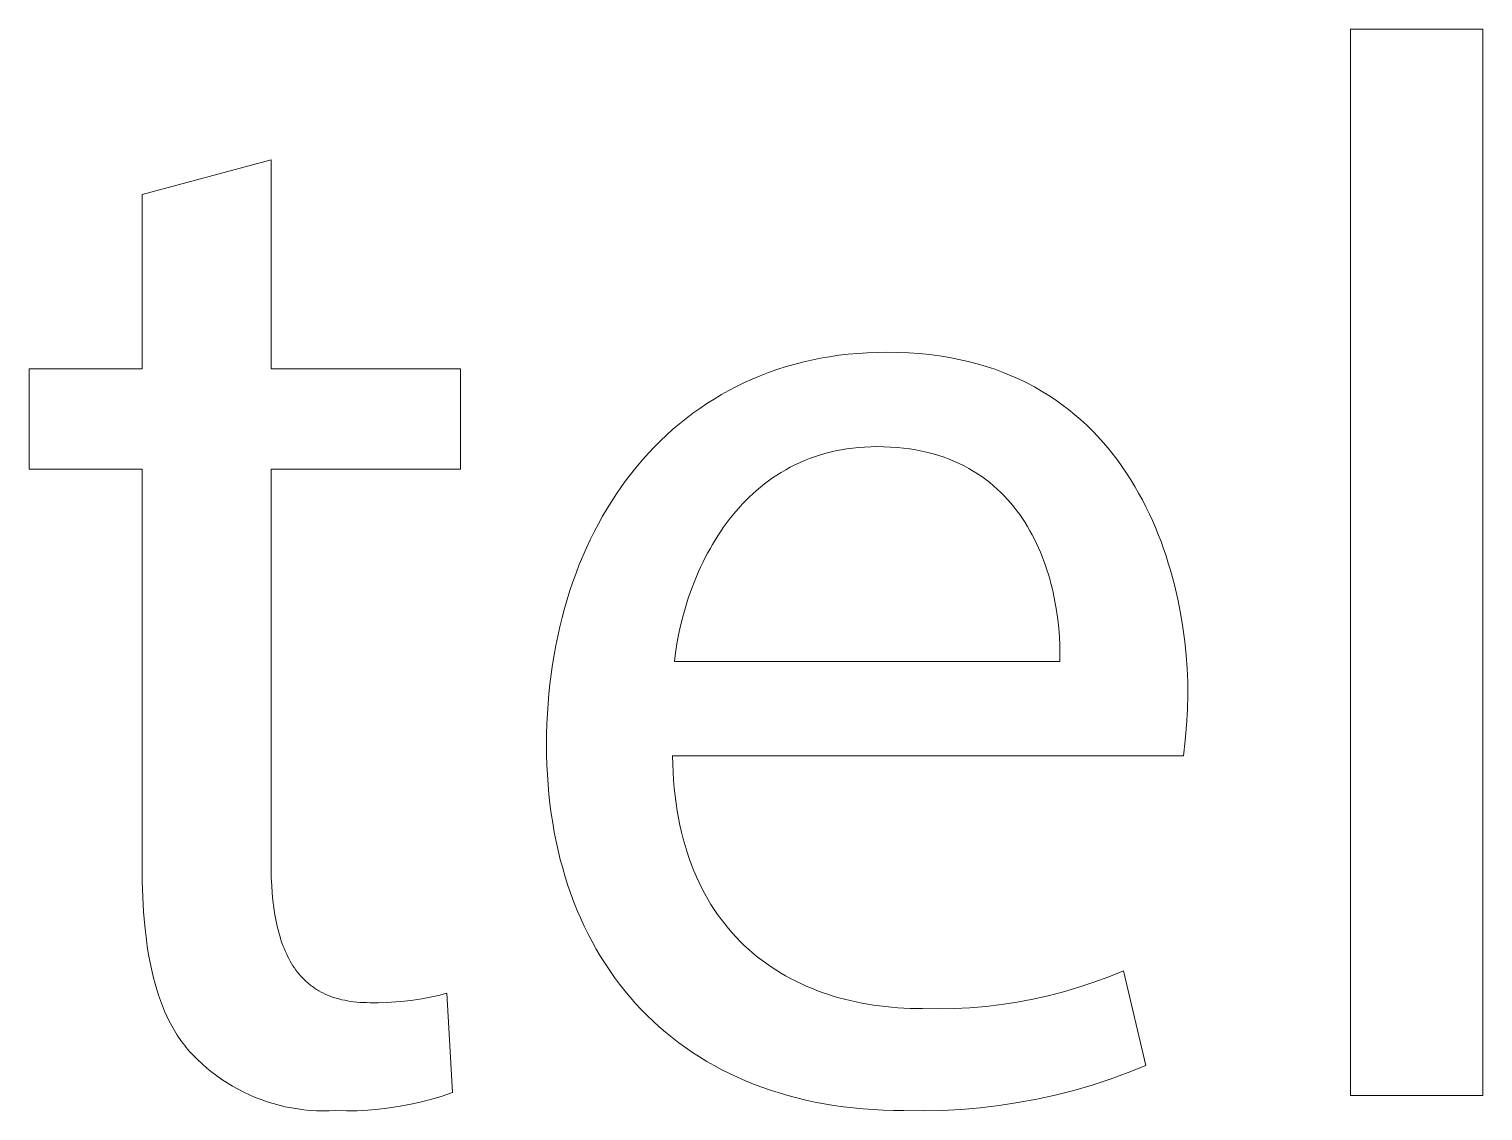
# Model space of a CAD drawing. Header units: millimetres. Extents: x -1519 to 3497, y -297 to 3208.
# Drawn here: x 2910.09 to 2958.67, y -213.24 to -177.07 of the extents above; entities that cross this region are included whole.
import ezdxf

# ---------------------------------------------------------------- set-up
doc = ezdxf.new("R2010")
doc.units = ezdxf.units.MM
doc.header["$MEASUREMENT"] = 0
doc.layers.add('Domyślny', color=7, linetype='Continuous', true_color=0x000000)

msp = doc.modelspace()

# ---------------------------------------------------------------- linework, layer by layer
at = {"layer": 'Domyślny', "color": 18, "lineweight": 15, "true_color": 0x000000}
for p, q in [((2954.247, -177.067), (2958.673, -177.067)), ((2954.247, -212.73), (2954.247, -177.067)), ((2958.673, -177.067), (2958.673, -212.73)), ((2913.869, -182.596), (2918.178, -181.443)), ((2918.178, -181.443), (2918.178, -188.426)), ((2913.869, -188.426), (2913.869, -182.596)), ((2936.842, -188.022), (2937.151, -187.976)), ((2937.151, -187.976), (2937.464, -187.939)), ((2937.464, -187.939), (2937.782, -187.91)), ((2937.782, -187.91), (2938.103, -187.889)), ((2938.103, -187.889), (2938.429, -187.877)), ((2938.429, -187.877), (2938.759, -187.873)), ((2938.759, -187.873), (2939.128, -187.878)), ((2939.128, -187.878), (2939.487, -187.893)), ((2939.487, -187.893), (2939.839, -187.918)), ((2939.839, -187.918), (2940.182, -187.952)), ((2940.182, -187.952), (2940.517, -187.996)), ((2940.517, -187.996), (2940.844, -188.049)), ((2910.094, -191.783), (2910.094, -188.426)), ((2910.094, -188.426), (2913.869, -188.426)), ((2918.178, -188.426), (2924.509, -188.426)), ((2924.509, -188.426), (2924.509, -191.783)), ((2934.801, -188.553), (2935.079, -188.454)), ((2935.079, -188.454), (2935.362, -188.363)), ((2935.362, -188.363), (2935.649, -188.28)), ((2935.649, -188.28), (2935.941, -188.204)), ((2935.941, -188.204), (2936.237, -188.135)), ((2936.237, -188.135), (2936.537, -188.075)), ((2936.537, -188.075), (2936.842, -188.022)), ((2940.844, -188.049), (2941.163, -188.111)), ((2941.163, -188.111), (2941.474, -188.181)), ((2941.474, -188.181), (2941.777, -188.26)), ((2941.777, -188.26), (2942.072, -188.348)), ((2942.072, -188.348), (2942.36, -188.443)), ((2942.36, -188.443), (2942.64, -188.546)), ((2933.734, -189.017), (2933.994, -188.89)), ((2933.994, -188.89), (2934.258, -188.771)), ((2934.258, -188.771), (2934.527, -188.658)), ((2934.527, -188.658), (2934.801, -188.553)), ((2942.64, -188.546), (2942.912, -188.657)), ((2942.912, -188.657), (2943.177, -188.775)), ((2943.177, -188.775), (2943.434, -188.901)), ((2943.434, -188.901), (2943.685, -189.033)), ((2932.741, -189.59), (2932.982, -189.437)), ((2932.982, -189.437), (2933.228, -189.29)), ((2933.228, -189.29), (2933.479, -189.15)), ((2933.479, -189.15), (2933.734, -189.017)), ((2943.685, -189.033), (2943.928, -189.172)), ((2943.928, -189.172), (2944.164, -189.318)), ((2944.164, -189.318), (2944.393, -189.47)), ((2932.047, -190.088), (2932.274, -189.916)), ((2932.274, -189.916), (2932.505, -189.75)), ((2932.505, -189.75), (2932.741, -189.59)), ((2944.393, -189.47), (2944.615, -189.628)), ((2944.615, -189.628), (2944.83, -189.792)), ((2944.83, -189.792), (2945.038, -189.962)), ((2931.609, -190.451), (2931.826, -190.266)), ((2931.826, -190.266), (2932.047, -190.088)), ((2945.038, -189.962), (2945.24, -190.137)), ((2945.24, -190.137), (2945.435, -190.317)), ((2945.435, -190.317), (2945.623, -190.502)), ((2930.99, -191.039), (2931.191, -190.837)), ((2931.191, -190.837), (2931.398, -190.641)), ((2931.398, -190.641), (2931.609, -190.451)), ((2945.623, -190.502), (2945.806, -190.692)), ((2945.806, -190.692), (2945.981, -190.887)), ((2945.981, -190.887), (2946.151, -191.086)), ((2930.602, -191.46), (2930.793, -191.247)), ((2930.793, -191.247), (2930.99, -191.039)), ((2936.336, -191.368), (2936.167, -191.429)), ((2936.508, -191.311), (2936.336, -191.368)), ((2936.684, -191.259), (2936.508, -191.311)), ((2936.863, -191.212), (2936.684, -191.259)), ((2937.045, -191.17), (2936.863, -191.212)), ((2937.232, -191.134), (2937.045, -191.17)), ((2937.422, -191.102), (2937.232, -191.134)), ((2937.615, -191.077), (2937.422, -191.102)), ((2937.812, -191.056), (2937.615, -191.077)), ((2938.013, -191.042), (2937.812, -191.056)), ((2938.217, -191.033), (2938.013, -191.042)), ((2938.425, -191.03), (2938.217, -191.033)), ((2938.656, -191.033), (2938.425, -191.03)), ((2938.881, -191.042), (2938.656, -191.033)), ((2939.1, -191.058), (2938.881, -191.042)), ((2939.315, -191.08), (2939.1, -191.058)), ((2939.524, -191.107), (2939.315, -191.08)), ((2939.728, -191.14), (2939.524, -191.107)), ((2939.926, -191.179), (2939.728, -191.14)), ((2940.12, -191.223), (2939.926, -191.179)), ((2940.308, -191.273), (2940.12, -191.223)), ((2940.491, -191.328), (2940.308, -191.273)), ((2940.67, -191.387), (2940.491, -191.328)), ((2940.843, -191.452), (2940.67, -191.387)), ((2946.151, -191.086), (2946.314, -191.289)), ((2946.314, -191.289), (2946.472, -191.496)), ((2913.869, -191.783), (2910.094, -191.783)), ((2913.869, -205.046), (2913.869, -191.783)), ((2924.509, -191.783), (2918.178, -191.783)), ((2918.178, -191.783), (2918.178, -204.896)), ((2930.234, -191.903), (2930.416, -191.679)), ((2930.416, -191.679), (2930.602, -191.46)), ((2935.375, -191.803), (2935.226, -191.89)), ((2935.526, -191.72), (2935.375, -191.803)), ((2935.681, -191.641), (2935.526, -191.72)), ((2935.84, -191.566), (2935.681, -191.641)), ((2936.002, -191.495), (2935.84, -191.566)), ((2936.167, -191.429), (2936.002, -191.495)), ((2941.012, -191.522), (2940.843, -191.452)), ((2941.176, -191.596), (2941.012, -191.522)), ((2941.335, -191.674), (2941.176, -191.596)), ((2941.49, -191.757), (2941.335, -191.674)), ((2941.64, -191.845), (2941.49, -191.757)), ((2941.785, -191.936), (2941.64, -191.845)), ((2946.472, -191.496), (2946.623, -191.707)), ((2946.623, -191.707), (2946.769, -191.921)), ((2929.723, -192.607), (2929.888, -192.367)), ((2929.888, -192.367), (2930.059, -192.132)), ((2930.059, -192.132), (2930.234, -191.903)), ((2934.666, -192.277), (2934.534, -192.383)), ((2934.801, -192.175), (2934.666, -192.277)), ((2934.94, -192.077), (2934.801, -192.175)), ((2935.081, -191.982), (2934.94, -192.077)), ((2935.226, -191.89), (2935.081, -191.982)), ((2941.926, -192.031), (2941.785, -191.936)), ((2942.062, -192.13), (2941.926, -192.031)), ((2942.194, -192.233), (2942.062, -192.13)), ((2942.322, -192.34), (2942.194, -192.233)), ((2942.445, -192.449), (2942.322, -192.34)), ((2946.769, -191.921), (2946.908, -192.139)), ((2946.908, -192.139), (2947.042, -192.359)), ((2947.042, -192.359), (2947.17, -192.583)), ((2929.408, -193.101), (2929.563, -192.851)), ((2929.563, -192.851), (2929.723, -192.607)), ((2934.038, -192.837), (2933.922, -192.958)), ((2934.157, -192.719), (2934.038, -192.837)), ((2934.28, -192.604), (2934.157, -192.719)), ((2934.405, -192.492), (2934.28, -192.604)), ((2934.534, -192.383), (2934.405, -192.492)), ((2942.564, -192.562), (2942.445, -192.449)), ((2942.68, -192.679), (2942.564, -192.562)), ((2942.791, -192.798), (2942.68, -192.679)), ((2942.897, -192.92), (2942.791, -192.798)), ((2947.17, -192.583), (2947.293, -192.809)), ((2947.293, -192.809), (2947.41, -193.037)), ((2929.259, -193.355), (2929.408, -193.101)), ((2933.593, -193.337), (2933.489, -193.468)), ((2933.699, -193.208), (2933.593, -193.337)), ((2933.809, -193.082), (2933.699, -193.208)), ((2933.922, -192.958), (2933.809, -193.082)), ((2943, -193.045), (2942.897, -192.92)), ((2943.099, -193.172), (2943, -193.045)), ((2943.195, -193.302), (2943.099, -193.172)), ((2943.286, -193.434), (2943.195, -193.302)), ((2947.41, -193.037), (2947.522, -193.268)), ((2947.522, -193.268), (2947.628, -193.5)), ((2928.977, -193.877), (2929.116, -193.614)), ((2929.116, -193.614), (2929.259, -193.355)), ((2933.291, -193.737), (2933.196, -193.875)), ((2933.388, -193.602), (2933.291, -193.737)), ((2933.489, -193.468), (2933.388, -193.602)), ((2943.374, -193.569), (2943.286, -193.434)), ((2943.457, -193.705), (2943.374, -193.569)), ((2943.538, -193.844), (2943.457, -193.705)), ((2947.628, -193.5), (2947.73, -193.734)), ((2947.73, -193.734), (2947.826, -193.97)), ((2928.717, -194.418), (2928.844, -194.145)), ((2928.844, -194.145), (2928.977, -193.877)), ((2932.93, -194.299), (2932.847, -194.443)), ((2933.016, -194.156), (2932.93, -194.299)), ((2933.104, -194.014), (2933.016, -194.156)), ((2933.196, -193.875), (2933.104, -194.014)), ((2943.614, -193.984), (2943.538, -193.844)), ((2943.688, -194.125), (2943.614, -193.984)), ((2943.757, -194.269), (2943.688, -194.125)), ((2943.824, -194.414), (2943.757, -194.269)), ((2947.826, -193.97), (2947.917, -194.207)), ((2947.917, -194.207), (2948.003, -194.446)), ((2928.479, -194.976), (2928.596, -194.695)), ((2928.596, -194.695), (2928.717, -194.418)), ((2932.69, -194.736), (2932.615, -194.885)), ((2932.767, -194.589), (2932.69, -194.736)), ((2932.847, -194.443), (2932.767, -194.589)), ((2943.886, -194.559), (2943.824, -194.414)), ((2943.946, -194.706), (2943.886, -194.559)), ((2944.002, -194.854), (2943.946, -194.706)), ((2948.003, -194.446), (2948.084, -194.685)), ((2948.084, -194.685), (2948.16, -194.924)), ((2928.264, -195.55), (2928.369, -195.261)), ((2928.369, -195.261), (2928.479, -194.976)), ((2932.475, -195.185), (2932.346, -195.488)), ((2932.544, -195.034), (2932.475, -195.185)), ((2932.615, -194.885), (2932.544, -195.034)), ((2944.056, -195.003), (2944.002, -194.854)), ((2944.106, -195.153), (2944.056, -195.003)), ((2944.153, -195.303), (2944.106, -195.153)), ((2948.16, -194.924), (2948.232, -195.165)), ((2948.232, -195.165), (2948.299, -195.405)), ((2928.165, -195.843), (2928.264, -195.55)), ((2932.346, -195.488), (2932.228, -195.793)), ((2944.197, -195.453), (2944.153, -195.303)), ((2944.238, -195.604), (2944.197, -195.453)), ((2944.276, -195.755), (2944.238, -195.604)), ((2944.312, -195.906), (2944.276, -195.755)), ((2948.299, -195.405), (2948.362, -195.645)), ((2948.362, -195.645), (2948.474, -196.125)), ((2927.984, -196.44), (2928.072, -196.14)), ((2928.072, -196.14), (2928.165, -195.843)), ((2932.121, -196.101), (2932.025, -196.408)), ((2932.228, -195.793), (2932.121, -196.101)), ((2944.374, -196.208), (2944.312, -195.906)), ((2944.426, -196.507), (2944.374, -196.208)), ((2948.474, -196.125), (2948.568, -196.603)), ((2927.827, -197.052), (2927.903, -196.744)), ((2927.903, -196.744), (2927.984, -196.44)), ((2931.939, -196.715), (2931.863, -197.021)), ((2932.025, -196.408), (2931.939, -196.715)), ((2944.467, -196.805), (2944.426, -196.507)), ((2948.568, -196.603), (2948.646, -197.076)), ((2927.757, -197.363), (2927.827, -197.052)), ((2931.863, -197.021), (2931.797, -197.325)), ((2944.499, -197.098), (2944.467, -196.805)), ((2944.522, -197.387), (2944.499, -197.098)), ((2948.646, -197.076), (2948.709, -197.543)), ((2927.634, -197.995), (2927.692, -197.678)), ((2927.692, -197.678), (2927.757, -197.363)), ((2931.742, -197.625), (2931.696, -197.921)), ((2931.797, -197.325), (2931.742, -197.625)), ((2944.536, -197.669), (2944.522, -197.387)), ((2944.541, -197.945), (2944.536, -197.669)), ((2948.709, -197.543), (2948.756, -198.002)), ((2927.582, -198.316), (2927.634, -197.995)), ((2931.696, -197.921), (2931.66, -198.212)), ((2944.539, -198.212), (2944.541, -197.945)), ((2948.756, -198.002), (2948.789, -198.451)), ((2927.496, -198.967), (2927.536, -198.64)), ((2927.536, -198.64), (2927.582, -198.316)), ((2931.66, -198.212), (2944.539, -198.212)), ((2948.789, -198.451), (2948.809, -198.89)), ((2927.462, -199.297), (2927.496, -198.967)), ((2948.809, -198.89), (2948.815, -199.315)), ((2927.412, -199.965), (2927.434, -199.629)), ((2927.434, -199.629), (2927.462, -199.297)), ((2948.815, -199.315), (2948.802, -199.83)), ((2927.396, -200.302), (2927.412, -199.965)), ((2948.802, -199.83), (2948.772, -200.344)), ((2927.387, -200.643), (2927.396, -200.302)), ((2948.772, -200.344), (2948.726, -200.858)), ((2927.384, -200.985), (2927.387, -200.643)), ((2927.387, -201.326), (2927.384, -200.985)), ((2948.726, -200.858), (2948.664, -201.369)), ((2927.397, -201.664), (2927.387, -201.326)), ((2931.593, -201.369), (2931.6, -201.647)), ((2948.664, -201.369), (2931.593, -201.369)), ((2927.413, -201.998), (2927.397, -201.664)), ((2927.436, -202.328), (2927.413, -201.998)), ((2931.6, -201.647), (2931.612, -201.92)), ((2931.612, -201.92), (2931.629, -202.187)), ((2927.465, -202.655), (2927.436, -202.328)), ((2931.629, -202.187), (2931.652, -202.45)), ((2931.652, -202.45), (2931.68, -202.707)), ((2927.5, -202.978), (2927.465, -202.655)), ((2927.542, -203.297), (2927.5, -202.978)), ((2931.68, -202.707), (2931.713, -202.96)), ((2931.713, -202.96), (2931.751, -203.207)), ((2927.59, -203.612), (2927.542, -203.297)), ((2931.751, -203.207), (2931.794, -203.449)), ((2931.794, -203.449), (2931.842, -203.687)), ((2927.644, -203.923), (2927.59, -203.612)), ((2927.705, -204.23), (2927.644, -203.923)), ((2931.842, -203.687), (2931.894, -203.92)), ((2931.894, -203.92), (2931.952, -204.147)), ((2927.772, -204.533), (2927.705, -204.23)), ((2931.952, -204.147), (2932.014, -204.37)), ((2932.014, -204.37), (2932.081, -204.588)), ((2918.178, -204.896), (2918.181, -205.174)), ((2927.845, -204.832), (2927.772, -204.533)), ((2927.924, -205.127), (2927.845, -204.832)), ((2932.081, -204.588), (2932.152, -204.801)), ((2932.152, -204.801), (2932.228, -205.009)), ((2913.874, -205.573), (2913.869, -205.046)), ((2918.181, -205.174), (2918.188, -205.444)), ((2918.188, -205.444), (2918.201, -205.707)), ((2928.009, -205.417), (2927.924, -205.127)), ((2928.1, -205.703), (2928.009, -205.417)), ((2932.228, -205.009), (2932.309, -205.213)), ((2932.309, -205.213), (2932.393, -205.412)), ((2932.393, -205.412), (2932.482, -205.606)), ((2913.89, -206.085), (2913.874, -205.573)), ((2918.201, -205.707), (2918.22, -205.962)), ((2918.22, -205.962), (2918.244, -206.209)), ((2928.198, -205.985), (2928.1, -205.703)), ((2932.482, -205.606), (2932.575, -205.795)), ((2932.575, -205.795), (2932.672, -205.98)), ((2913.919, -206.579), (2913.89, -206.085)), ((2918.244, -206.209), (2918.273, -206.448)), ((2918.273, -206.448), (2918.308, -206.68)), ((2928.301, -206.262), (2928.198, -205.985)), ((2928.41, -206.535), (2928.301, -206.262)), ((2932.672, -205.98), (2932.774, -206.159)), ((2932.774, -206.159), (2932.879, -206.335)), ((2932.879, -206.335), (2932.988, -206.505)), ((2913.959, -207.057), (2913.919, -206.579)), ((2918.308, -206.68), (2918.35, -206.903)), ((2918.35, -206.903), (2918.373, -207.011)), ((2928.525, -206.803), (2928.41, -206.535)), ((2928.647, -207.067), (2928.525, -206.803)), ((2932.988, -206.505), (2933.101, -206.672)), ((2933.101, -206.672), (2933.218, -206.833)), ((2933.218, -206.833), (2933.338, -206.99)), ((2914.012, -207.517), (2913.959, -207.057)), ((2918.373, -207.011), (2918.397, -207.118)), ((2918.397, -207.118), (2918.423, -207.222)), ((2918.423, -207.222), (2918.451, -207.324)), ((2918.451, -207.324), (2918.48, -207.424)), ((2918.48, -207.424), (2918.511, -207.523)), ((2928.774, -207.326), (2928.647, -207.067)), ((2928.906, -207.58), (2928.774, -207.326)), ((2933.338, -206.99), (2933.462, -207.143)), ((2933.462, -207.143), (2933.59, -207.291)), ((2933.59, -207.291), (2933.721, -207.434)), ((2933.721, -207.434), (2933.855, -207.573)), ((2914.043, -207.741), (2914.012, -207.517)), ((2914.077, -207.961), (2914.043, -207.741)), ((2918.511, -207.523), (2918.543, -207.619)), ((2918.543, -207.619), (2918.577, -207.713)), ((2918.577, -207.713), (2918.613, -207.804)), ((2918.613, -207.804), (2918.65, -207.894)), ((2918.65, -207.894), (2918.69, -207.982)), ((2929.045, -207.83), (2928.906, -207.58)), ((2929.19, -208.074), (2929.045, -207.83)), ((2933.855, -207.573), (2933.993, -207.708)), ((2933.993, -207.708), (2934.134, -207.838)), ((2934.134, -207.838), (2934.278, -207.964)), ((2914.115, -208.176), (2914.077, -207.961)), ((2914.157, -208.386), (2914.115, -208.176)), ((2914.202, -208.592), (2914.157, -208.386)), ((2918.69, -207.982), (2918.73, -208.067)), ((2918.73, -208.067), (2918.773, -208.15)), ((2918.773, -208.15), (2918.817, -208.231)), ((2918.817, -208.231), (2918.863, -208.31)), ((2918.863, -208.31), (2918.911, -208.387)), ((2918.911, -208.387), (2918.961, -208.461)), ((2929.34, -208.314), (2929.19, -208.074)), ((2929.496, -208.549), (2929.34, -208.314)), ((2934.278, -207.964), (2934.426, -208.085)), ((2934.426, -208.085), (2934.576, -208.202)), ((2934.576, -208.202), (2934.73, -208.315)), ((2934.73, -208.315), (2934.886, -208.424)), ((2914.251, -208.794), (2914.202, -208.592)), ((2914.303, -208.991), (2914.251, -208.794)), ((2918.961, -208.461), (2919.012, -208.533)), ((2919.012, -208.533), (2919.066, -208.603)), ((2919.066, -208.603), (2919.121, -208.671)), ((2919.121, -208.671), (2919.178, -208.737)), ((2919.178, -208.737), (2919.237, -208.8)), ((2919.237, -208.8), (2919.297, -208.861)), ((2919.297, -208.861), (2919.36, -208.92)), ((2929.657, -208.779), (2929.496, -208.549)), ((2929.824, -209.004), (2929.657, -208.779)), ((2934.886, -208.424), (2935.045, -208.528)), ((2935.045, -208.528), (2935.207, -208.628)), ((2935.207, -208.628), (2935.372, -208.724)), ((2935.372, -208.724), (2935.539, -208.816)), ((2935.539, -208.816), (2935.709, -208.903)), ((2945.673, -208.938), (2946.17, -208.753)), ((2946.17, -208.753), (2946.66, -208.552)), ((2946.66, -208.552), (2947.412, -211.726)), ((2914.359, -209.183), (2914.303, -208.991)), ((2914.419, -209.371), (2914.359, -209.183)), ((2914.483, -209.554), (2914.419, -209.371)), ((2919.36, -208.92), (2919.392, -208.948)), ((2919.392, -208.948), (2919.425, -208.976)), ((2919.425, -208.976), (2919.458, -209.004)), ((2919.458, -209.004), (2919.491, -209.03)), ((2919.491, -209.03), (2919.525, -209.057)), ((2919.525, -209.057), (2919.56, -209.082)), ((2919.56, -209.082), (2919.595, -209.107)), ((2919.595, -209.107), (2919.63, -209.132)), ((2919.63, -209.132), (2919.667, -209.156)), ((2919.667, -209.156), (2919.703, -209.179)), ((2919.703, -209.179), (2919.74, -209.202)), ((2919.74, -209.202), (2919.778, -209.224)), ((2919.778, -209.224), (2919.854, -209.267)), ((2919.854, -209.267), (2919.933, -209.307)), ((2919.933, -209.307), (2920.014, -209.345)), ((2920.014, -209.345), (2920.097, -209.38)), ((2923.496, -209.439), (2923.778, -209.377)), ((2923.778, -209.377), (2924.058, -209.305)), ((2924.058, -209.305), (2924.242, -212.629)), ((2929.997, -209.223), (2929.824, -209.004)), ((2930.176, -209.438), (2929.997, -209.223)), ((2935.709, -208.903), (2935.881, -208.986)), ((2935.881, -208.986), (2936.056, -209.066)), ((2936.056, -209.066), (2936.233, -209.141)), ((2936.233, -209.141), (2936.412, -209.212)), ((2936.412, -209.212), (2936.594, -209.279)), ((2936.594, -209.279), (2936.777, -209.342)), ((2936.777, -209.342), (2936.963, -209.401)), ((2944.149, -209.389), (2944.662, -209.256)), ((2944.662, -209.256), (2945.17, -209.105)), ((2945.17, -209.105), (2945.673, -208.938)), ((2914.551, -209.733), (2914.483, -209.554)), ((2914.622, -209.906), (2914.551, -209.733)), ((2920.097, -209.38), (2920.182, -209.413)), ((2920.182, -209.413), (2920.269, -209.444)), ((2920.269, -209.444), (2920.358, -209.472)), ((2920.358, -209.472), (2920.449, -209.498)), ((2920.449, -209.498), (2920.543, -209.522)), ((2920.543, -209.522), (2920.639, -209.543)), ((2920.639, -209.543), (2920.736, -209.562)), ((2920.736, -209.562), (2920.837, -209.578)), ((2920.837, -209.578), (2920.939, -209.591)), ((2920.939, -209.591), (2921.044, -209.603)), ((2921.044, -209.603), (2921.151, -209.611)), ((2921.151, -209.611), (2921.26, -209.618)), ((2921.26, -209.618), (2921.372, -209.621)), ((2921.372, -209.621), (2921.486, -209.623)), ((2921.486, -209.623), (2921.775, -209.624)), ((2921.775, -209.624), (2922.063, -209.616)), ((2922.063, -209.616), (2922.352, -209.599)), ((2922.352, -209.599), (2922.64, -209.572)), ((2922.64, -209.572), (2922.926, -209.537)), ((2922.926, -209.537), (2923.212, -209.492)), ((2923.212, -209.492), (2923.496, -209.439)), ((2930.36, -209.647), (2930.176, -209.438)), ((2930.549, -209.851), (2930.36, -209.647)), ((2930.744, -210.049), (2930.549, -209.851)), ((2936.963, -209.401), (2937.151, -209.456)), ((2937.151, -209.456), (2937.34, -209.507)), ((2937.34, -209.507), (2937.532, -209.554)), ((2937.532, -209.554), (2937.725, -209.597)), ((2937.725, -209.597), (2937.919, -209.636)), ((2937.919, -209.636), (2938.116, -209.672)), ((2938.116, -209.672), (2938.314, -209.704)), ((2938.314, -209.704), (2938.513, -209.731)), ((2938.513, -209.731), (2938.714, -209.755)), ((2938.714, -209.755), (2938.916, -209.776)), ((2938.916, -209.776), (2939.12, -209.792)), ((2939.12, -209.792), (2939.325, -209.805)), ((2939.325, -209.805), (2939.53, -209.814)), ((2939.53, -209.814), (2939.737, -209.82)), ((2939.737, -209.82), (2939.945, -209.822)), ((2939.945, -209.822), (2940.475, -209.83)), ((2940.475, -209.83), (2941.005, -209.82)), ((2941.005, -209.82), (2941.534, -209.793)), ((2941.534, -209.793), (2942.062, -209.747)), ((2942.062, -209.747), (2942.588, -209.684)), ((2942.588, -209.684), (2943.112, -209.603)), ((2943.112, -209.603), (2943.632, -209.505)), ((2943.632, -209.505), (2944.149, -209.389)), ((2914.698, -210.075), (2914.622, -209.906)), ((2914.778, -210.239), (2914.698, -210.075)), ((2914.862, -210.399), (2914.778, -210.239)), ((2930.945, -210.242), (2930.744, -210.049)), ((2931.15, -210.43), (2930.945, -210.242)), ((2914.95, -210.553), (2914.862, -210.399)), ((2914.996, -210.629), (2914.95, -210.553)), ((2915.043, -210.703), (2914.996, -210.629)), ((2915.091, -210.776), (2915.043, -210.703)), ((2915.14, -210.848), (2915.091, -210.776)), ((2931.362, -210.612), (2931.15, -210.43)), ((2931.578, -210.789), (2931.362, -210.612)), ((2931.8, -210.96), (2931.578, -210.789)), ((2915.19, -210.918), (2915.14, -210.848)), ((2915.241, -210.987), (2915.19, -210.918)), ((2915.293, -211.055), (2915.241, -210.987)), ((2915.347, -211.122), (2915.293, -211.055)), ((2915.402, -211.188), (2915.347, -211.122)), ((2915.457, -211.252), (2915.402, -211.188)), ((2915.514, -211.315), (2915.457, -211.252)), ((2915.572, -211.377), (2915.514, -211.315)), ((2932.027, -211.125), (2931.8, -210.96)), ((2932.26, -211.284), (2932.027, -211.125)), ((2932.497, -211.438), (2932.26, -211.284)), ((2915.721, -211.526), (2915.572, -211.377)), ((2915.875, -211.67), (2915.721, -211.526)), ((2916.034, -211.809), (2915.875, -211.67)), ((2932.74, -211.585), (2932.497, -211.438)), ((2932.988, -211.727), (2932.74, -211.585)), ((2933.241, -211.863), (2932.988, -211.727)), ((2947.412, -211.726), (2946.82, -211.962)), ((2916.198, -211.942), (2916.034, -211.809)), ((2916.366, -212.069), (2916.198, -211.942)), ((2916.538, -212.191), (2916.366, -212.069)), ((2916.715, -212.306), (2916.538, -212.191)), ((2933.499, -211.993), (2933.241, -211.863)), ((2933.762, -212.116), (2933.499, -211.993)), ((2934.031, -212.234), (2933.762, -212.116)), ((2934.304, -212.345), (2934.031, -212.234)), ((2946.221, -212.179), (2945.615, -212.377)), ((2946.82, -211.962), (2946.221, -212.179)), ((2916.895, -212.416), (2916.715, -212.306)), ((2917.079, -212.518), (2916.895, -212.416)), ((2917.266, -212.615), (2917.079, -212.518)), ((2917.457, -212.705), (2917.266, -212.615)), ((2917.651, -212.788), (2917.457, -212.705)), ((2923.899, -212.745), (2923.553, -212.849)), ((2924.242, -212.629), (2923.899, -212.745)), ((2934.582, -212.45), (2934.304, -212.345)), ((2934.865, -212.548), (2934.582, -212.45)), ((2935.153, -212.64), (2934.865, -212.548)), ((2935.446, -212.726), (2935.153, -212.64)), ((2935.744, -212.805), (2935.446, -212.726)), ((2944.385, -212.712), (2943.762, -212.849)), ((2945.003, -212.554), (2944.385, -212.712)), ((2945.615, -212.377), (2945.003, -212.554)), ((2958.673, -212.73), (2954.247, -212.73)), ((2917.847, -212.865), (2917.651, -212.788)), ((2918.046, -212.934), (2917.847, -212.865)), ((2918.248, -212.997), (2918.046, -212.934)), ((2918.451, -213.053), (2918.248, -212.997)), ((2918.656, -213.102), (2918.451, -213.053)), ((2918.863, -213.143), (2918.656, -213.102)), ((2919.071, -213.177), (2918.863, -213.143)), ((2919.28, -213.205), (2919.071, -213.177)), ((2919.49, -213.224), (2919.28, -213.205)), ((2919.701, -213.237), (2919.49, -213.224)), ((2919.912, -213.242), (2919.701, -213.237)), ((2920.122, -213.24), (2919.912, -213.242)), ((2920.333, -213.231), (2920.122, -213.24)), ((2920.695, -213.238), (2920.333, -213.231)), ((2921.056, -213.233), (2920.695, -213.238)), ((2921.418, -213.215), (2921.056, -213.233)), ((2921.778, -213.185), (2921.418, -213.215)), ((2922.137, -213.143), (2921.778, -213.185)), ((2922.495, -213.088), (2922.137, -213.143)), ((2922.85, -213.02), (2922.495, -213.088)), ((2923.203, -212.941), (2922.85, -213.02)), ((2923.553, -212.849), (2923.203, -212.941)), ((2936.046, -212.878), (2935.744, -212.805)), ((2936.353, -212.944), (2936.046, -212.878)), ((2936.665, -213.003), (2936.353, -212.944)), ((2936.982, -213.056), (2936.665, -213.003)), ((2937.303, -213.101), (2936.982, -213.056)), ((2937.629, -213.14), (2937.303, -213.101)), ((2937.96, -213.172), (2937.629, -213.14)), ((2938.295, -213.197), (2937.96, -213.172)), ((2938.634, -213.215), (2938.295, -213.197)), ((2938.978, -213.225), (2938.634, -213.215)), ((2939.327, -213.229), (2938.978, -213.225)), ((2939.964, -213.237), (2939.327, -213.229)), ((2940.602, -213.224), (2939.964, -213.237)), ((2941.238, -213.191), (2940.602, -213.224)), ((2941.873, -213.136), (2941.238, -213.191)), ((2942.506, -213.061), (2941.873, -213.136)), ((2943.136, -212.965), (2942.506, -213.061)), ((2943.762, -212.849), (2943.136, -212.965))]:
    msp.add_line(p, q, dxfattribs=at)

doc.saveas('drawing.dxf')
